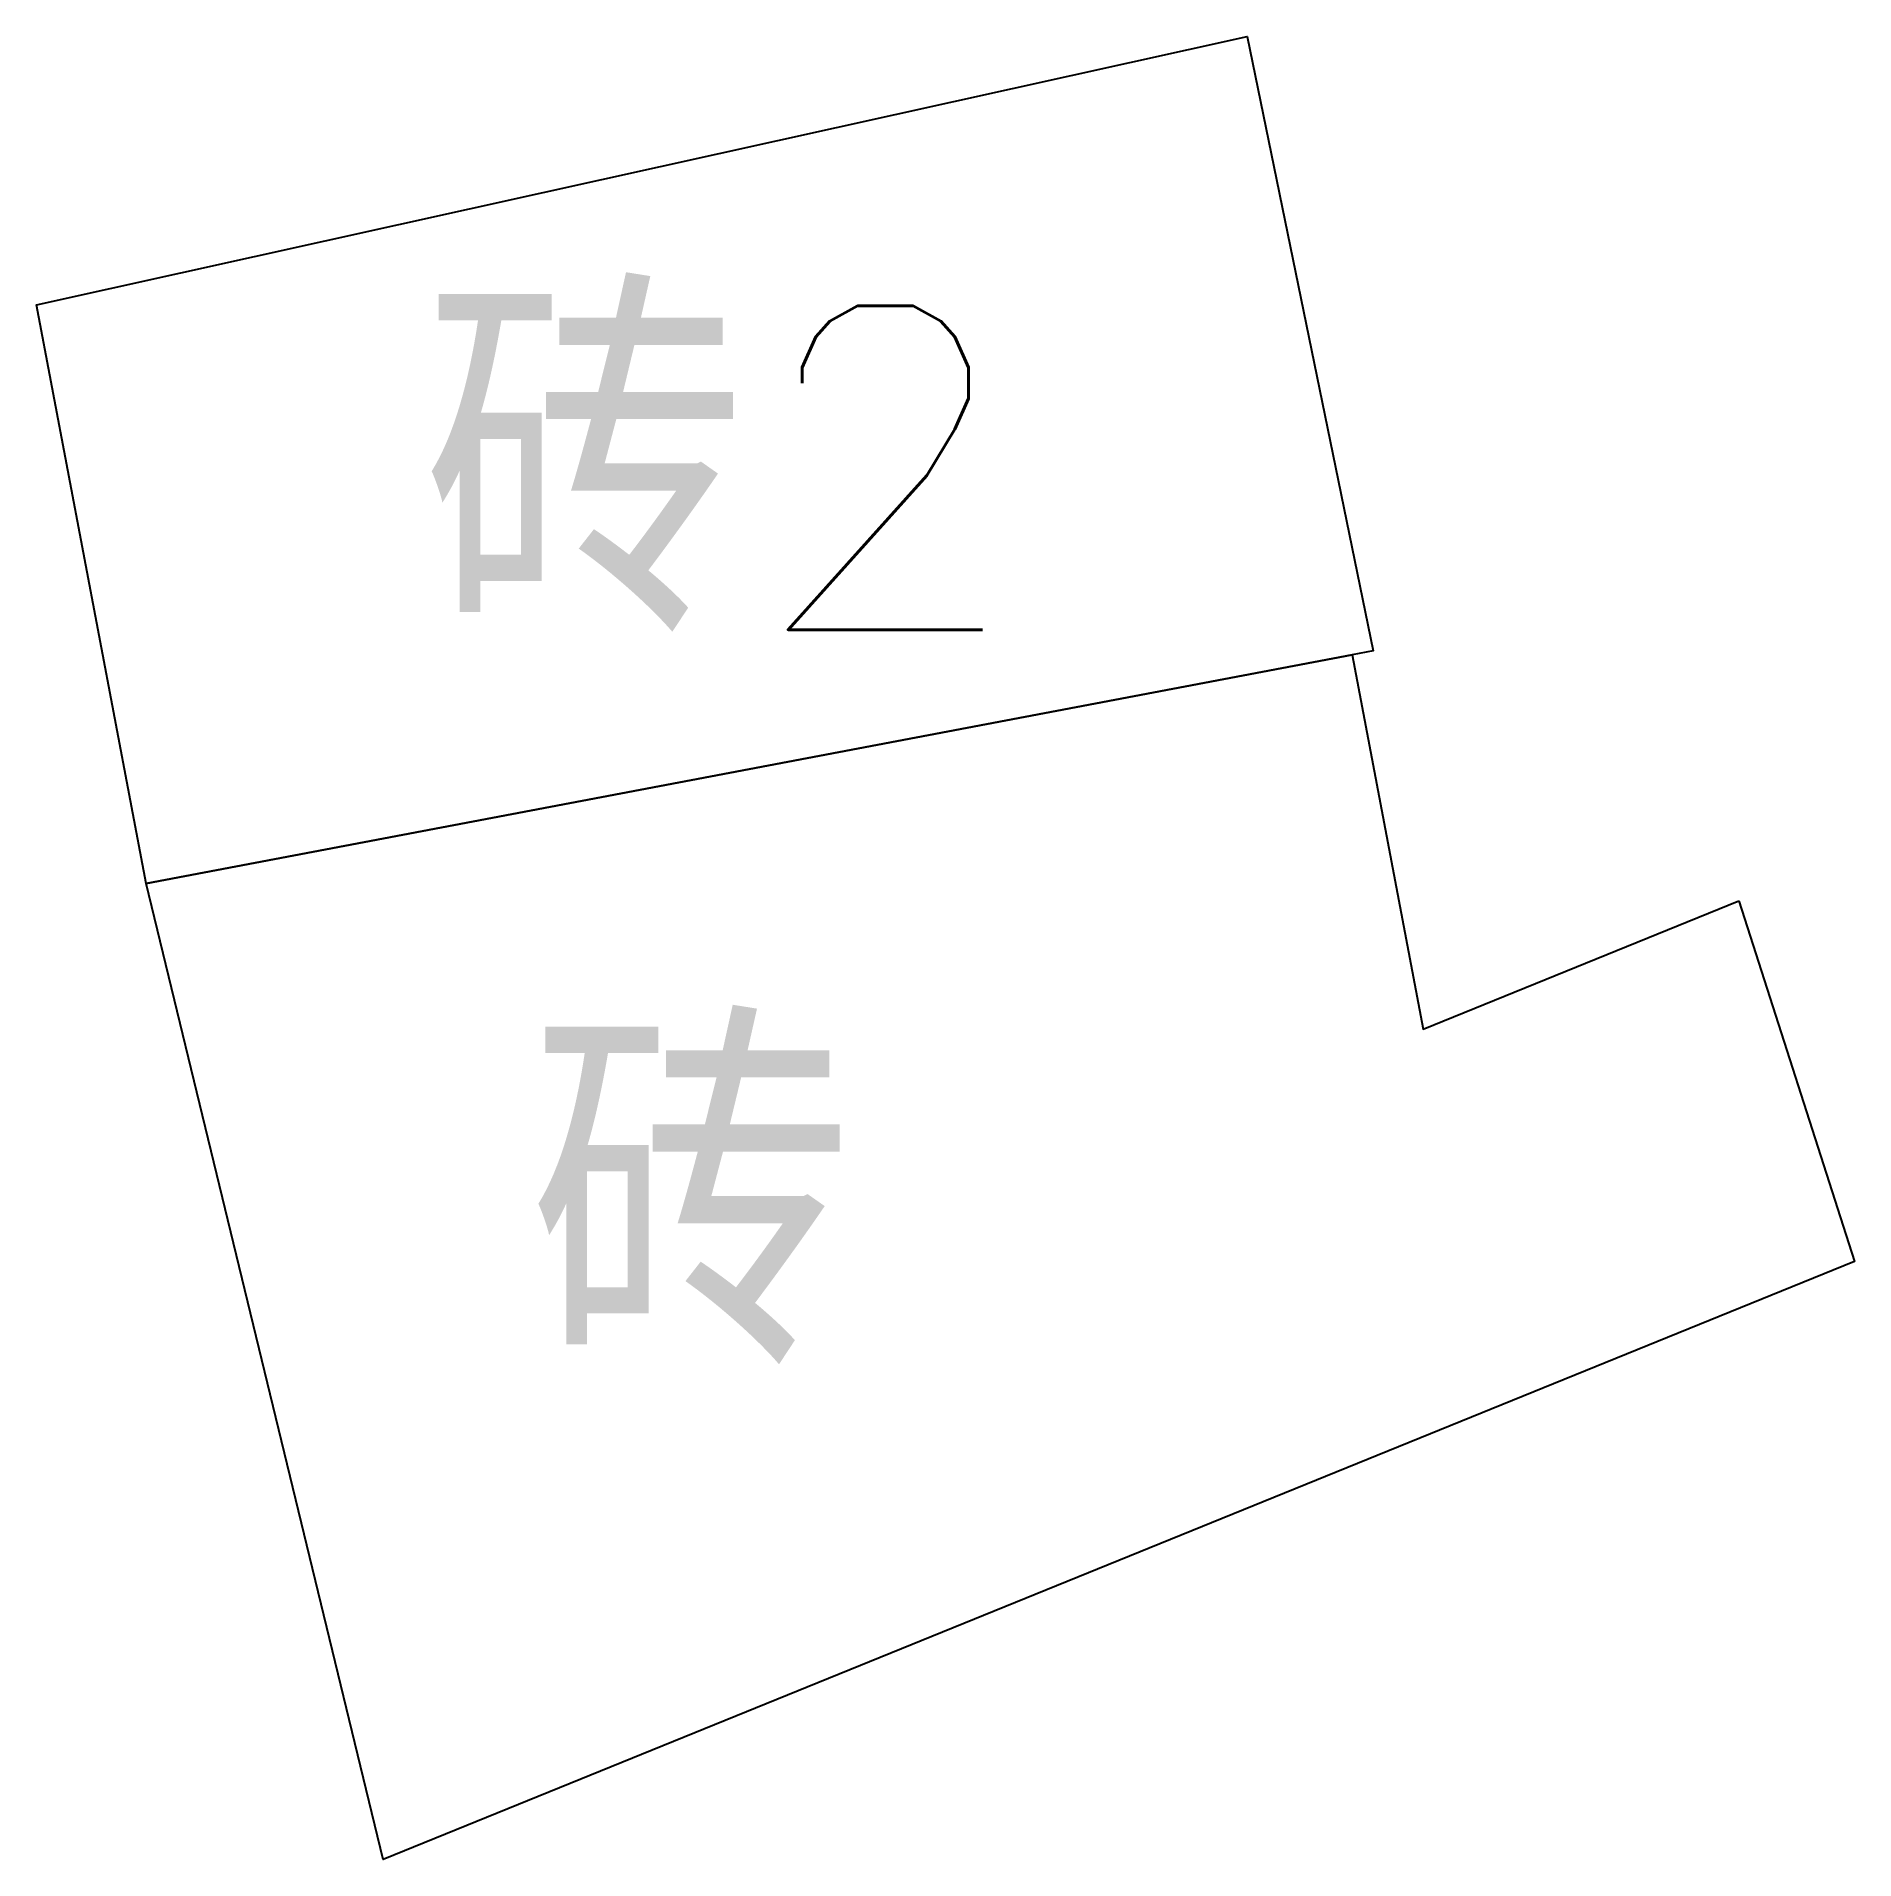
# Model space of a CAD drawing. Header units: millimetres. Extents: x 0 to 11.2, y 0 to 11.3.
import ezdxf

# ---------------------------------------------------------------- set-up
doc = ezdxf.new("R2010")
doc.units = ezdxf.units.MM
doc.layers.add('JMD', color=6, linetype='Continuous')
doc.styles.add('HZ', font='rs.shx', dxfattribs={"width": 0.8, "bigfont": 'hztxt.shx'})

msp = doc.modelspace()

# ---------------------------------------------------------------- linework, layer by layer
at = {"layer": 'JMD', "color": 6, "linetype": 'Continuous', "flags": 128}
for points in [[(8.125, 7.439), (0.677, 6.027), (0, 9.6), (3.129, 10.293), (7.477, 11.257), (8.256, 7.464)], [(10.514, 5.92), (11.228, 3.692), (2.141, 0), (0.677, 6.027), (8.125, 7.439), (8.563, 5.127)]]:
    msp.add_lwpolyline(points, close=True, dxfattribs=at)

# ---------------------------------------------------------------- texts
at = {"layer": 'JMD', "color": 6, "style": 'HZ'}
for s, p in [('砖2', (2.385, 7.593)), ('砖', (3.044, 3.07))]:
    msp.add_text(s, height=2, dxfattribs=at).set_placement(p)

doc.saveas('drawing.dxf')
